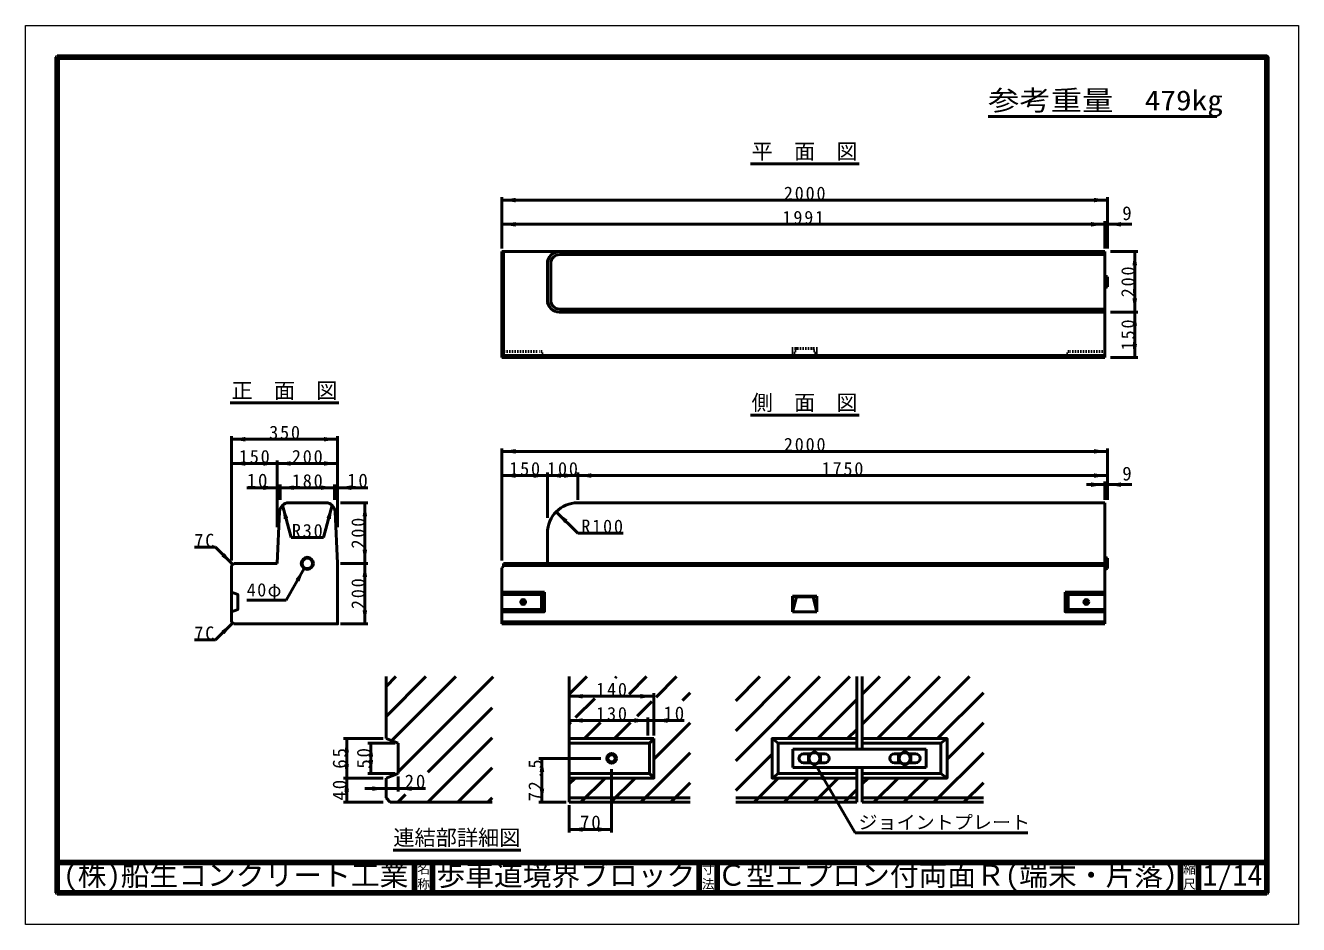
# Model space of a CAD drawing. Units: millimetres, scale not verified, with parts at other scales. Extents: x -2102 to 2102, y -1485 to 1485.
import ezdxf
from ezdxf.enums import TextEntityAlignment as Align

# ---------------------------------------------------------------- set-up
doc = ezdxf.new("R2010")
doc.units = ezdxf.units.MM
doc.header["$LTSCALE"] = 5
doc.linetypes.add('DOTTED', pattern=[1.75, 0.25, -1.5])
doc.layers.add('0-0_V-nasSTD', color=7, linetype='Continuous', lineweight=50)
doc.layers.add('0-1_0', color=7, linetype='Continuous', lineweight=50)
doc.styles.add('ＭＳ ゴシック', font='')
doc.styles.get('ＭＳ ゴシック').set_extended_font_data('MS Gothic')

msp = doc.modelspace()

# ---------------------------------------------------------------- linework, layer by layer
at = {"layer": '0-0_V-nasSTD', "lineweight": 100}
for p, q in [((-1997.5, 1380), (-1997.5, -1380)), ((-817.5, -1280), (-817.5, -1380)), ((-757.5, -1280), (-757.5, -1380)), ((122.5, -1280), (122.5, -1380)), ((182.5, -1280), (182.5, -1380)), ((1712.5, -1280), (1712.5, -1380)), ((1772.5, -1280), (1772.5, -1380)), ((-1997.5, -1380), (1997.5, -1380))]:
    msp.add_line(p, q, dxfattribs=at)
at = {"layer": '0-0_V-nasSTD'}
for p, q in [((-528.5, 918.087), (-528.5, 748.087)), ((-528.5, 908.087), (1471.5, 908.087)), ((1471.5, 918.087), (1471.5, 748.087)), ((-528.5, 828.087), (1462.5, 828.087)), ((1462.5, 838.087), (1462.5, 748.087)), ((1471.5, 828.087), (1462.5, 828.087)), ((1471.5, 828.087), (1551.5, 828.087)), ((-528.5, 738.087), (1462.5, 738.087)), ((-528.5, 738.087), (-528.5, 388.087)), ((-523.5, 738.087), (-523.5, 388.087)), ((-337.5, 728.087), (1462.5, 728.087)), ((1462.5, 738.087), (1462.5, 388.087)), ((1481.5, 738.087), (1571.5, 738.087)), ((1561.5, 738.087), (1561.5, 538.087)), ((-378.5, 698.087), (-378.5, 578.087)), ((-367.5, 698.087), (-367.5, 578.087)), ((1462.5, 658.087), (1471.5, 655.087)), ((1471.5, 655.087), (1471.5, 621.087)), ((1471.5, 621.087), (1462.5, 618.087)), ((-337.5, 548.087), (1462.5, 548.087)), ((-338.5, 538.087), (1462.5, 538.087)), ((1481.5, 538.087), (1571.5, 538.087)), ((1561.5, 538.087), (1561.5, 388.087)), ((1462.5, 388.087), (-528.5, 388.087)), ((1462.5, 395.087), (-523.5, 395.087)), ((1481.5, 388.087), (1571.5, 388.087)), ((-1421.5, 128.087), (-1421.5, -281.913)), ((-1071.5, 128.087), (-1071.5, -171.913)), ((-1421.5, 118.087), (-1071.5, 118.087)), ((-528.5, 88.087), (-528.5, -281.913)), ((1471.5, 88.087), (1471.5, -81.913)), ((-1271.5, 48.087), (-1271.5, -171.913)), ((-528.5, 78.087), (1471.5, 78.087)), ((-1271.5, 38.087), (-1421.5, 38.087)), ((-1271.5, 38.087), (-1071.5, 38.087)), ((-378.5, 8.087), (-378.5, -141.913)), ((-278.5, 8.087), (-278.5, -81.913)), ((-1271.5, -41.913), (-1371.5, -41.913)), ((-1271.5, -41.913), (-1261.5, -41.913)), ((-1261.5, -31.913), (-1261.5, -81.913)), ((-1261.5, -41.913), (-1081.5, -41.913)), ((-1081.5, -31.913), (-1081.5, -81.913)), ((-1081.5, -41.913), (-1071.5, -41.913)), ((-1071.5, -41.913), (-971.5, -41.913)), ((-378.5, -1.913), (-528.5, -1.913)), ((-278.5, -1.913), (-378.5, -1.913)), ((-278.5, -1.913), (1471.5, -1.913)), ((1462.5, -31.913), (1402.5, -31.913)), ((1462.5, -21.913), (1462.5, -81.913)), ((1471.5, -31.913), (1462.5, -31.913)), ((1471.5, -31.913), (1551.5, -31.913)), ((-1271.5, -291.913), (-1262.925, -120.415)), ((-1253.639, -100.177), (-1225.169, -206.428)), ((-1110.037, -91.913), (-1232.963, -91.913)), ((-1089.361, -100.177), (-1117.831, -206.428)), ((-1071.5, -291.913), (-1080.075, -120.415)), ((-1061.5, -91.913), (-971.5, -91.913)), ((-981.5, -91.913), (-981.5, -291.913)), ((-349.211, -121.202), (-278.5, -191.913)), ((-278.5, -91.913), (1462.5, -91.913)), ((1462.5, -91.913), (1462.5, -491.913)), ((-1225.169, -206.428), (-1117.831, -206.428)), ((-378.5, -191.913), (-378.5, -291.913)), ((-278.5, -191.913), (-128.5, -191.913)), ((-1474.569, -238.844), (-1544.569, -238.844)), ((-1418, -295.413), (-1474.569, -238.844)), ((-1421.5, -298.913), (-1414.5, -291.913)), ((-1414.5, -291.913), (-1271.5, -291.913)), ((-1061.5, -291.913), (-971.5, -291.913)), ((-981.5, -291.913), (-981.5, -491.913)), ((-523.5, -291.913), (1462.5, -291.913)), ((-523.5, -301.913), (-523.5, -291.913)), ((1462.5, -271.913), (1471.5, -274.913)), ((1471.5, -274.913), (1471.5, -308.913)), ((-1181.5, -309.233), (-1241.5, -413.157)), ((-523.5, -301.913), (-528.5, -306.913)), ((-528.5, -306.913), (-528.5, -491.913)), ((-523.5, -298.913), (1462.5, -298.913)), ((1471.5, -308.913), (1462.5, -311.913)), ((-1241.5, -413.157), (-1371.5, -413.157)), ((-528.5, -386.913), (-388.5, -386.913)), ((-388.5, -386.913), (-398.5, -394.413)), ((431.5, -399.913), (431.5, -451.913)), ((431.5, -399.913), (511.5, -399.913)), ((444, -401.913), (499, -401.913)), ((511.5, -399.913), (511.5, -451.913)), ((1462.5, -386.913), (1331.5, -386.913)), ((1331.5, -386.913), (1341.5, -394.413)), ((-528.5, -444.413), (-398.5, -444.413)), ((-398.5, -444.413), (-388.5, -451.913)), ((431.5, -451.913), (511.5, -451.913)), ((1341.5, -444.413), (1331.5, -451.913)), ((1462.5, -444.413), (1341.5, -444.413)), ((-1418, -488.413), (-1474.569, -544.982)), ((-1061.5, -491.913), (-971.5, -491.913)), ((-528.5, -484.913), (1462.5, -484.913)), ((-528.5, -491.913), (1462.5, -491.913)), ((-1474.569, -544.982), (-1544.569, -544.982)), ((-911.5, -665.978), (-911.5, -870.978)), ((-911.5, -698.702), (-878.776, -665.978)), ((-911.5, -797.697), (-779.781, -665.978)), ((-893.001, -878.192), (-680.786, -665.978)), ((-871.5, -980.687), (-557.947, -667.133)), ((-306.5, -665.978), (-306.5, -1080.978)), ((-306.5, -723.702), (-248.776, -665.978)), ((-154.781, -670.978), (-149.781, -665.978)), ((-108.715, -723.907), (-50.786, -665.978)), ((48.209, -665.978), (-19.429, -733.615)), ((323.244, -665.978), (243.5, -745.722)), ((243.5, -844.717), (422.239, -665.978)), ((243.5, -943.712), (521.234, -665.978)), ((620.229, -665.978), (415.229, -870.978)), ((643.5, -665.978), (643.5, -905.978)), ((661.5, -665.978), (661.5, -905.978)), ((661.5, -723.702), (719.224, -665.978)), ((818.219, -665.978), (661.5, -822.697)), ((712.214, -870.978), (917.214, -665.978)), ((1016.209, -665.978), (811.209, -870.978)), ((-306.5, -730.978), (-26.5, -730.978)), ((-285.367, -801.563), (-221.852, -738.049)), ((-33.571, -747.758), (-82.536, -796.722)), ((-26.5, -720.978), (-26.5, -860.978)), ((68.239, -744.943), (93.5, -719.682)), ((514.224, -870.978), (643.5, -741.702)), ((910.203, -870.978), (1061.5, -719.682)), ((-773.632, -981.814), (-561.5, -769.682)), ((-306.5, -810.978), (-46.5, -810.978)), ((-306.5, -822.697), (-300.698, -816.895)), ((-202.858, -818.049), (-255.786, -870.978)), ((-103.863, -818.049), (-156.791, -870.978)), ((-46.5, -800.978), (-46.5, -860.978)), ((-46.5, -810.978), (-26.5, -810.978)), ((-26.5, -810.978), (73.5, -810.978)), ((-26.5, -938.676), (93.5, -818.676)), ((643.5, -840.697), (613.219, -870.978)), ((941.5, -938.676), (1061.5, -818.676)), ((-1051.5, -870.978), (-921.5, -870.978)), ((-1041.5, -1000.978), (-1041.5, -870.978)), ((-911.5, -870.978), (-871.5, -885.978)), ((-773.802, -1080.978), (-561.5, -868.676)), ((-306.5, -870.978), (-26.5, -870.978)), ((-26.5, -870.978), (-41.5, -885.978)), ((643.5, -870.978), (363.5, -870.978)), ((363.5, -870.978), (383.5, -885.978)), ((661.5, -870.978), (941.5, -870.978)), ((941.5, -870.978), (921.5, -885.978)), ((-971.5, -885.978), (-881.5, -885.978)), ((-961.5, -985.978), (-961.5, -885.978)), ((-871.5, -885.978), (-871.5, -985.978)), ((-69.807, -1080.978), (93.5, -917.671)), ((363.5, -922.707), (243.5, -1042.707)), ((432.5, -905.978), (432.5, -965.978)), ((432.5, -905.978), (872.5, -905.978)), ((467.5, -920.978), (489.644, -920.978)), ((517.356, -920.978), (537.5, -920.978)), ((767.5, -920.978), (787.644, -920.978)), ((815.356, -920.978), (837.5, -920.978)), ((872.5, -905.978), (872.5, -965.978)), ((898.193, -1080.978), (1061.5, -917.671)), ((-202.5, -935.978), (-406.5, -935.978)), ((-396.5, -935.978), (-396.5, -1080.978)), ((432.5, -965.978), (872.5, -965.978)), ((467.5, -950.978), (489.644, -950.978)), ((512.5, -965.978), (637.5, -1182.484)), ((517.356, -950.978), (537.5, -950.978)), ((643.5, -1080.978), (643.5, -965.978)), ((661.5, -1080.978), (661.5, -965.978)), ((767.5, -950.978), (787.644, -950.978)), ((815.356, -950.978), (837.5, -950.978)), ((837.5, -950.978), (837.5, -950.978)), ((-1051.5, -1000.978), (-921.5, -1000.978)), ((-1041.5, -1080.978), (-1041.5, -1000.978)), ((-971.5, -985.978), (-881.5, -985.978)), ((-871.5, -985.978), (-911.5, -1000.978)), ((-911.5, -1000.978), (-911.5, -1066.978)), ((-871.5, -995.978), (-871.5, -1045.978)), ((-674.807, -1080.978), (-561.5, -967.671)), ((-306.5, -985.978), (-41.5, -985.978)), ((-306.5, -1020.687), (-286.791, -1000.978)), ((-267.797, -1080.978), (-187.797, -1000.978)), ((-168.802, -1080.978), (-88.802, -1000.978)), ((-166.5, -971.978), (-166.5, -1180.978)), ((-41.5, -985.978), (-26.5, -1000.978)), ((304.224, -1080.978), (384.224, -1000.978)), ((383.5, -985.978), (363.5, -1000.978)), ((643.5, -985.978), (383.5, -985.978)), ((483.219, -1000.978), (403.219, -1080.978)), ((502.214, -1080.978), (582.214, -1000.978)), ((661.5, -985.978), (921.5, -985.978)), ((681.209, -1000.978), (661.5, -1020.687)), ((700.203, -1080.978), (780.203, -1000.978)), ((799.198, -1080.978), (879.198, -1000.978)), ((921.5, -985.978), (941.5, -1000.978)), ((-981.5, -1035.978), (-911.5, -1035.978)), ((29.188, -1080.978), (93.5, -1016.666)), ((643.5, -1038.687), (601.209, -1080.978)), ((997.188, -1080.978), (1061.5, -1016.666)), ((-1051.5, -1080.978), (-921.5, -1080.978)), ((-911.5, -1066.978), (-897.5, -1080.978)), ((-561.5, -1080.978), (-897.5, -1080.978)), ((-872.797, -1080.978), (-847.608, -1055.79)), ((-575.812, -1080.978), (-561.5, -1066.666)), ((-316.5, -1080.978), (-406.5, -1080.978)), ((-306.5, -1066.978), (93.5, -1066.978)), ((-306.5, -1080.978), (93.5, -1080.978)), ((-306.5, -1180.978), (-306.5, -1090.978)), ((643.5, -1066.978), (243.5, -1066.978)), ((643.5, -1080.978), (243.5, -1080.978)), ((661.5, -1066.978), (1061.5, -1066.978)), ((661.5, -1080.978), (1061.5, -1080.978)), ((-306.5, -1170.978), (-166.5, -1170.978)), ((637.5, -1182.484), (1208.75, -1182.484))]:
    msp.add_line(p, q, dxfattribs=at)
at = {"layer": '0-0_V-nasSTD', "linetype": 'DOTTED'}
for p, q in [((-528.5, 408.087), (-398.5, 408.087)), ((-398.5, 408.087), (-388.5, 388.087)), ((431.5, 418.087), (431.5, 388.087)), ((444, 418.087), (431.5, 388.087)), ((499, 418.087), (511.5, 388.087)), ((1342.5, 408.087), (1331.5, 388.087)), ((1462.5, 408.087), (1342.5, 408.087))]:
    msp.add_line(p, q, dxfattribs=at)
at = {"layer": '0-0_V-nasSTD', "lineweight": 18}
for points in [[(-2102.5, -1485), (-2102.5, 1485), (2102.5, 1485), (2102.5, -1485)], [(-2002.5, -1385), (-2002.5, 1385), (2002.5, 1385), (2002.5, -1385)]]:
    msp.add_lwpolyline(points, close=True, dxfattribs=at)
at = {"layer": '0-0_V-nasSTD', "lineweight": 100}
msp.add_lwpolyline([(1997.5, -1380), (1997.5, 1380), (-1997.5, 1380)], dxfattribs=at)
at = {"layer": '0-0_V-nasSTD', "linetype": 'DOTTED'}
msp.add_lwpolyline([(431.5, 418.087), (511.5, 418.087), (511.5, 388.087)], dxfattribs=at)
at = {"layer": '0-0_V-nasSTD'}
for points in [[(-1071.5, -291.913), (-1071.5, -491.913), (-1414.5, -491.913)], [(-1421.5, -298.913), (-1421.5, -484.913), (-1414.5, -491.913)], [(-1421.5, -386.913), (-1401.5, -394.413), (-1401.5, -444.413), (-1421.5, -451.913)], [(-528.5, -451.913), (-388.5, -451.913), (-388.5, -386.913)], [(-528.5, -394.413), (-398.5, -394.413), (-398.5, -444.413)], [(431.5, -399.913), (444, -401.913), (431.5, -451.913)], [(511.5, -399.913), (499, -401.913), (511.5, -451.913)], [(1462.5, -451.913), (1331.5, -451.913), (1331.5, -386.913)], [(1462.5, -394.413), (1341.5, -394.413), (1341.5, -444.413)], [(-26.5, -870.978), (-26.5, -1000.978), (-306.5, -1000.978), (-306.5, -870.978)], [(643.5, -1000.978), (363.5, -1000.978), (363.5, -870.978)], [(643.5, -870.978), (363.5, -870.978), (363.5, -1000.978), (643.5, -1000.978)], [(661.5, -1000.978), (941.5, -1000.978), (941.5, -870.978)], [(661.5, -870.978), (941.5, -870.978), (941.5, -1000.978), (661.5, -1000.978)], [(-306.5, -885.978), (-41.5, -885.978), (-41.5, -985.978)], [(643.5, -885.978), (383.5, -885.978), (383.5, -985.978)], [(661.5, -885.978), (921.5, -885.978), (921.5, -985.978)], [(-911.5, -1035.978), (-871.5, -1035.978), (-781.5, -1035.978)]]:
    msp.add_lwpolyline(points, dxfattribs=at)
for points in [[(483.581, -924.478), (503.5, -912.978), (523.419, -924.478), (523.419, -947.478), (503.5, -958.978), (483.581, -947.478)], [(781.581, -924.478), (801.5, -912.978), (821.419, -924.478), (821.419, -947.478), (801.5, -958.978), (781.581, -947.478)]]:
    msp.add_lwpolyline(points, close=True, dxfattribs=at)
for centre, radius in [((-1171.5, -291.913), 20), ((-1171.5, -291.913), 17), ((-458.5, -419.413), 8), ((-458.5, -419.413), 6), ((1401.5, -419.413), 8), ((1401.5, -419.413), 6), ((-166.5, -935.978), 16), ((-166.5, -935.978), 12), ((503.5, -935.978), 18), ((801.5, -935.978), 18)]:
    msp.add_circle(centre, radius, dxfattribs=at)
for centre, radius, start, end in [((-338.5, 698.087), 40, 90, 180), ((-337.5, 698.087), 30, 90, 180), ((-338.5, 578.087), 40, 180, 270), ((-337.5, 578.087), 30, 180, 270), ((-1232.963, -121.913), 30, 90, 177.1376), ((-1110.037, -121.913), 30, 2.8624, 90), ((-278.5, -191.913), 100, 90, 180), ((467.5, -935.978), 15, 90, 270), ((537.5, -935.978), 15, 270, 90), ((767.5, -935.978), 15, 90, 270), ((837.5, -935.978), 15, 270, 90)]:
    msp.add_arc(centre, radius, start, end, dxfattribs=at)
for points in [[(-528.5, 908.087), (-483.5, 900.587), (-483.5, 915.587)], [(1426.5, 900.587), (1426.5, 915.587), (1471.5, 908.087)], [(-528.5, 828.087), (-483.5, 820.587), (-483.5, 835.587)], [(1417.5, 820.587), (1417.5, 835.587), (1462.5, 828.087)], [(1471.5, 828.087), (1516.5, 820.587), (1516.5, 835.587)], [(1554, 693.087), (1561.5, 738.087), (1569, 693.087)], [(1554, 583.087), (1561.5, 538.087), (1569, 583.087)], [(1554, 493.087), (1561.5, 538.087), (1569, 493.087)], [(1554, 433.087), (1561.5, 388.087), (1569, 433.087)], [(-1421.5, 118.087), (-1376.5, 110.587), (-1376.5, 125.587)], [(-1116.5, 110.587), (-1116.5, 125.587), (-1071.5, 118.087)], [(-528.5, 78.087), (-483.5, 70.587), (-483.5, 85.587)], [(1426.5, 70.587), (1426.5, 85.587), (1471.5, 78.087)], [(-1421.5, 38.087), (-1376.5, 30.587), (-1376.5, 45.587)], [(-1316.5, 30.587), (-1316.5, 45.587), (-1271.5, 38.087)], [(-1271.5, 38.087), (-1226.5, 30.587), (-1226.5, 45.587)], [(-1116.5, 30.587), (-1116.5, 45.587), (-1071.5, 38.087)], [(-528.5, -1.913), (-483.5, -9.413), (-483.5, 5.587)], [(-423.5, -9.413), (-423.5, 5.587), (-378.5, -1.913)], [(-378.5, -1.913), (-333.5, -9.413), (-333.5, 5.587)], [(-323.5, -9.413), (-323.5, 5.587), (-278.5, -1.913)], [(-278.5, -1.913), (-233.5, -9.413), (-233.5, 5.587)], [(1426.5, -9.413), (1426.5, 5.587), (1471.5, -1.913)], [(-1316.5, -49.413), (-1316.5, -34.413), (-1271.5, -41.913)], [(-1261.5, -41.913), (-1216.5, -49.413), (-1216.5, -34.413)], [(-1126.5, -49.413), (-1126.5, -34.413), (-1081.5, -41.913)], [(-1071.5, -41.913), (-1026.5, -49.413), (-1026.5, -34.413)], [(1417.5, -39.413), (1417.5, -24.413), (1462.5, -31.913)], [(1471.5, -31.913), (1516.5, -39.413), (1516.5, -24.413)], [(-1253.639, -100.177), (-1249.237, -145.584), (-1234.748, -141.702)], [(-1108.252, -141.702), (-1093.763, -145.584), (-1089.361, -100.177)], [(-989, -136.913), (-981.5, -91.913), (-974, -136.913)], [(-349.211, -121.202), (-322.694, -158.325), (-312.088, -147.719)], [(-989, -246.913), (-981.5, -291.913), (-974, -246.913)], [(-1455.123, -268.896), (-1444.517, -258.29), (-1418, -295.413)], [(-989, -336.913), (-981.5, -291.913), (-974, -336.913)], [(-1210.495, -344.455), (-1197.505, -351.955), (-1181.5, -309.233)], [(-989, -446.913), (-981.5, -491.913), (-974, -446.913)], [(-1455.123, -514.929), (-1444.517, -525.536), (-1418, -488.413)], [(-306.5, -730.978), (-261.5, -738.478), (-261.5, -723.478)], [(-71.5, -738.478), (-71.5, -723.478), (-26.5, -730.978)], [(-306.5, -810.978), (-261.5, -818.478), (-261.5, -803.478)], [(-91.5, -818.478), (-91.5, -803.478), (-46.5, -810.978)], [(-26.5, -810.978), (18.5, -818.478), (18.5, -803.478)], [(-1049, -915.978), (-1041.5, -870.978), (-1034, -915.978)], [(-969, -930.978), (-961.5, -885.978), (-954, -930.978)], [(-1049, -955.978), (-1041.5, -1000.978), (-1034, -955.978)], [(-969, -940.978), (-961.5, -985.978), (-954, -940.978)], [(-404, -980.978), (-396.5, -935.978), (-389, -980.978)], [(512.5, -965.978), (528.505, -1008.699), (541.495, -1001.199)], [(-1049, -1045.978), (-1041.5, -1000.978), (-1034, -1045.978)], [(-1049, -1035.978), (-1041.5, -1080.978), (-1034, -1035.978)], [(-956.5, -1043.478), (-956.5, -1028.478), (-911.5, -1035.978)], [(-871.5, -1035.978), (-826.5, -1043.478), (-826.5, -1028.478)], [(-404, -1035.978), (-396.5, -1080.978), (-389, -1035.978)], [(-306.5, -1170.978), (-261.5, -1178.478), (-261.5, -1163.478)], [(-211.5, -1178.478), (-211.5, -1163.478), (-166.5, -1170.978)]]:
    msp.add_solid(points, dxfattribs=at)
at = {"layer": '0-1_0'}
for p, q in [((1832.5, 1184.806), (1077, 1184.806)), ((292, 1028.087), (651, 1028.087)), ((-1426, 238.087), (-1067, 238.087)), ((292, 198.087), (651, 198.087)), ((-887.523, -1238.88), (-466.263, -1238.88))]:
    msp.add_line(p, q, dxfattribs=at)
at = {"layer": '0-1_0', "lineweight": 100}
msp.add_line((-1997.5, -1280), (1997.5, -1280), dxfattribs=at)

# ---------------------------------------------------------------- texts
at = {"layer": '0-0_V-nasSTD', "style": 'ＭＳ ゴシック'}
for s, height, width, p in [('参考重量\u3000479kg', 65.98, 1.15, (1077, 1184.806)), ('ジョイントプレート', 43.99, 1.05, (648.75, -1182.484)), ('1/14', 69.65, 1.05, (1784.562, -1377.418))]:
    msp.add_text(s, height=height, dxfattribs=dict(at, width=width)).set_placement(p, align=Align.BOTTOM_LEFT)
for s, height, p in [('平\u3000面\u3000図', 51.32, (296, 1028.087)), ('9', 45.82, (1520.25, 828.087)), ('正\u3000面\u3000図', 51.32, (-1422, 238.087)), ('側\u3000面\u3000図', 51.32, (296, 198.087)), ('9', 45.82, (1520.25, -31.913)), ('連結部詳細図', 51.32, (-887.523, -1238.88)), ('(株)船生コンクリート工業', 69.65, (-1977.5, -1377.5)), ('名', 30.79, (-808.518, -1326.001)), ('歩車道境界ブロック', 69.65, (-745, -1377.53)), ('寸', 30.79, (131.482, -1326.001)), ('Ｃ型エプロン付両面Ｒ(端末・片落)', 69.65, (182.5, -1377.492)), ('縮', 30.79, (1721.482, -1326.001)), ('称', 30.79, (-808.524, -1375.99)), ('法', 30.79, (131.476, -1375.99)), ('尺', 30.79, (1721.476, -1375.99))]:
    msp.add_text(s, height=height, dxfattribs=at).set_placement(p, align=Align.BOTTOM_LEFT)
at = {"layer": '0-0_V-nasSTD', "attachment_point": 7, "style": 'ＭＳ ゴシック'}
for s, insert, char_height in [('\\T1.2;2000', (402.5, 908.087), 43.99), ('\\T1.2;1991', (398, 828.087), 43.99), ('\\T1.2;350', (-1297.5, 118.087), 43.99), ('\\T1.2;2000', (402.5, 78.087), 43.99), ('\\T1.2;150', (-1397.5, 38.087), 43.99), ('\\T1.2;200', (-1222.5, 38.087), 43.99), ('\\T1.2;150', (-504.5, -1.913), 43.99), ('\\T1.2;100', (-379.5, -1.913), 43.99), ('\\T1.2;1750', (527.5, -1.913), 43.99), ('\\T1.19;10', (-1371.5, -41.913), 45.82), ('\\T1.2;180', (-1222.5, -41.913), 43.99), ('\\T1.19;10', (-1040, -41.913), 45.82), ('\\T1.2;R30', (-1222.5, -206.428), 43.99), ('\\T1.2;R100', (-266.5, -191.913), 43.99), ('\\T1.2;7C', (-1544.569, -238.844), 43.99), ('\\T1.15;40φ', (-1371.5, -413.157), 43.99), ('\\T1.2;7C', (-1544.569, -544.982), 43.99), ('\\T1.2;140', (-217.5, -730.978), 43.99), ('\\T1.2;130', (-217.5, -810.978), 43.99), ('\\T1.19;10', (5, -810.978), 45.82), ('\\T1.19;20', (-850, -1035.978), 45.82), ('\\T1.19;70', (-270.75, -1170.978), 45.82)]:
    msp.add_mtext(s, dxfattribs=dict(at, insert=insert, char_height=char_height))
at = {"layer": '0-0_V-nasSTD', "attachment_point": 7, "rotation": 90, "style": 'ＭＳ ゴシック'}
for s, insert, char_height in [('\\T1.2;200', (1561.5, 587.087), 43.99), ('\\T1.2;150', (1561.5, 412.087), 43.99), ('\\T1.2;200', (-981.5, -242.913), 43.99), ('\\T1.2;200', (-981.5, -442.913), 43.99), ('\\T1.19;65', (-1041.5, -970.228), 45.82), ('\\T1.19;50', (-961.5, -970.228), 45.82), ('\\T1.2;72.5', (-396.5, -1077.478), 43.99), ('\\T1.19;40', (-1041.5, -1075.228), 45.82)]:
    msp.add_mtext(s, dxfattribs=dict(at, insert=insert, char_height=char_height))

doc.saveas('drawing.dxf')
